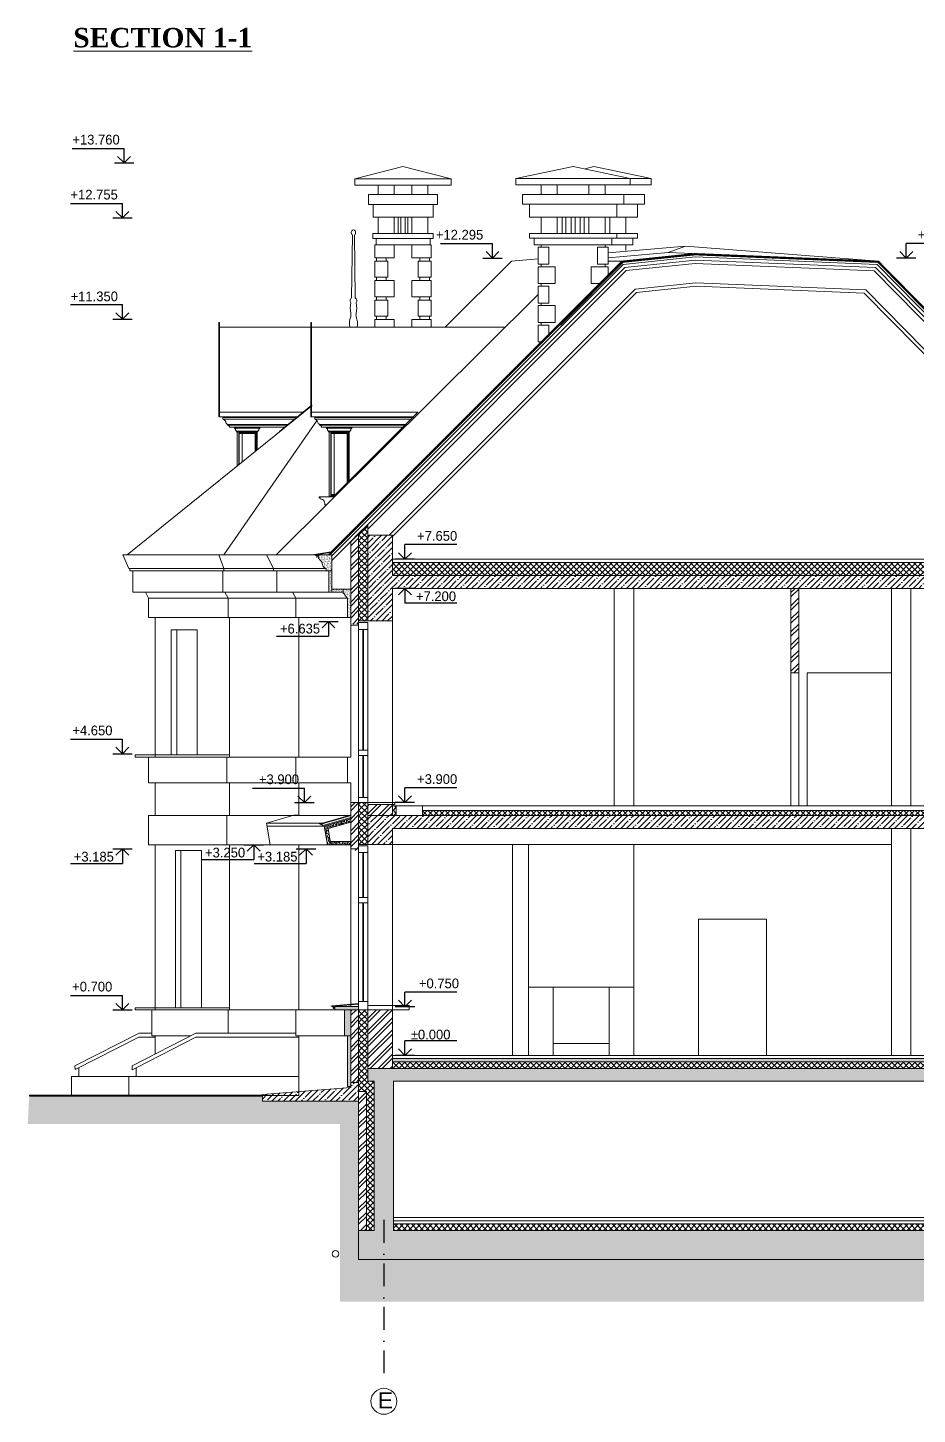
# Model space of a CAD drawing. Header units: millimetres. Extents: x 1177761 to 1329492, y 746793 to 827002.
# Drawn here: x 1275896 to 1289613, y 782333 to 803713 of the extents above; entities that cross this region are included whole.
import ezdxf

# ---------------------------------------------------------------- set-up
doc = ezdxf.new("R2010")
doc.units = ezdxf.units.MM
doc.linetypes.add('HIDDEN', pattern=[9.525, 6.35, -3.175])
doc.linetypes.add('Tengelyvonal', pattern=[670.278, 352.778, -176.389, 0, -141.111])
for name, color, linetype in [('axis', 40, 'Continuous'), ('mark', 4, 'Continuous'), ('text', 7, 'Continuous')]:
    doc.layers.add(name, color=color, linetype=linetype)
doc.layers.add('wall', color=5, linetype='Continuous', lineweight=30)
doc.styles.add('GENERATED_STYLE_13', font='')
doc.styles.add('GENERATED_STYLE_37', font='')
doc.styles.add('PStudio', font='pstudio.shx')
doc.styles.get('GENERATED_STYLE_13').set_extended_font_data('Arial Кириллический', bold=True)
doc.styles.get('GENERATED_STYLE_37').set_extended_font_data('Arial Кириллический')
pattern_1 = [(45, (-448979.826, 1408023.32), (-44.1941738, 44.1941738), []), (135, (-448979.826, 1408023.32), (-44.1941738, -44.1941738), [])]
pattern_2 = [(172.5, (-448979.826, 1408023.32), (-19.76890684, -21.10519776), [0, -22.8, 0, -25.5, 0, -24.375]), (142.5, (-448979.826, 1408023.32), (-48.70469595, -11.1620627), [0, -12.3, 0, -20.55, 0, -7.875]), (102.5, (-448966.78, 1408010.275), (-33.09048575, 32.9704391), [0, -7.5, 0, -27, 0, -35.25]), (92.5, (-448966.78, 1408010.275), (-41.1939428, 22.57563245), [0, -3.75, 0, -17.7, 0, -20.25])]
pattern_3 = [(45, (-448979.83, 1408023.32), (-88.388348, 88.388348), []), (45, (-448891.44, 1408023.32), (-88.388348, 88.388348), [156.25, -31.25, 0, -31.25])]
pattern_4 = [(45, (-448979.83, 1408023.32), (-92.807765, 92.807765), []), (45, (-448917.95, 1408023.32), (-92.807765, 92.807765), [])]

# ---------------------------------------------------------------- blocks, each defined once
blk = doc.blocks.new('H LEVEL4')
at = {"color": 0, "linetype": 'ByBlock'}
for p, q in [((16, 4.5), (0, 4.5)), ((0, 0), (0, 4.5)), ((3, 0), (-3, 0)), ((-2, 2), (0, 0)), ((0, 0), (2, 2))]:
    blk.add_line(p, q, dxfattribs=at)
at = {"color": 0, "linetype": 'ByBlock', "style": 'PStudio'}
blk.add_attdef('OTM', (3.4, 5.7), '', height=2, dxfattribs=at)
blk = doc.blocks.new('H LEVEL2')
at = {"color": 0, "linetype": 'ByBlock'}
for p, q in [((3, 0), (-3, 0)), ((-2, -2), (0, 0)), ((0, 0), (2, -2)), ((0, 0), (0, -4.5)), ((16, -4.5), (0, -4.5))]:
    blk.add_line(p, q, dxfattribs=at)
at = {"color": 0, "linetype": 'ByBlock', "style": 'PStudio'}
blk.add_attdef('OTM', (3.4, -3.7), '', height=2, dxfattribs=at)
blk = doc.blocks.new('H LEVEL3')
at = {"color": 0, "linetype": 'ByBlock'}
for p, q in [((-16, 4.5), (0, 4.5)), ((0, 0), (0, 4.5)), ((-3, 0), (3, 0)), ((0, 0), (-2, 2)), ((2, 2), (0, 0))]:
    blk.add_line(p, q, dxfattribs=at)
at = {"color": 0, "linetype": 'ByBlock', "style": 'PStudio'}
blk.add_attdef('OTM', (-12.9, 5.7), '', height=2, dxfattribs=at)

msp = doc.modelspace()

# ---------------------------------------------------------------- hatches: boundary and pattern name
at = {"layer": 'wall', "lineweight": 20, "ltscale": 100}
h = msp.add_hatch(dxfattribs=at)
h.set_pattern_fill('ANSI37', color=250, scale=500, style=0)
h.set_pattern_definition(pattern_1)
h.paths.add_polyline_path([(1292588, 797495), (1292588, 797545), (1291473, 797545), (1291090, 797545), (1290890, 797545), (1290890, 796845), (1291070, 796845), (1291070, 795467), (1281519, 795467), (1281519, 795267), (1291070, 795267), (1291270, 795267), (1291270, 797045), (1291090, 797045), (1291090, 797345), (1292588, 797345), (1292588, 797395)])
h = msp.add_hatch(dxfattribs=at)
h.set_pattern_fill('ANSI32', color=250, scale=15, style=0)
h.set_pattern_definition([(45, (-119669.72, 1408023.32), (-101.027881, 101.027881), []), (45, (-119602.36, 1408023.32), (-101.027881, 101.027881), [])])
h.paths.add_polyline_path([(1291270, 795267), (1291390, 795267), (1291390, 797045), (1291270, 797045)])
h.paths.add_polyline_path([(1291390, 791567), (1291270, 791567), (1291270, 795067), (1291390, 795067)])
h.paths.add_polyline_path([(1287785, 793767), (1287665, 793767), (1287665, 795067), (1287785, 795067)])
h = msp.add_hatch(dxfattribs=at)
h.set_pattern_fill('ANSI37', color=250, scale=500, style=0)
h.set_pattern_definition(pattern_1)
h.paths.add_polyline_path([(1280999, 794562), (1281139, 794562), (1281139, 796052), (1280999, 795912)])
h = msp.add_hatch(dxfattribs=at)
h.set_pattern_fill('ANSI32', color=250, scale=350, style=0)
h.set_pattern_definition(pattern_4)
h.paths.add_polyline_path([(1280999, 795912), (1280879, 795792), (1280879, 794517), (1280999, 794517)])
at = {"layer": 'wall', "lineweight": 20, "ltscale": 50}
h = msp.add_hatch(dxfattribs=at)
h.set_pattern_fill('ANSI35', color=250, scale=500, style=0)
h.set_pattern_definition(pattern_3)
h.paths.add_polyline_path([(1281519, 795267), (1291390, 795267), (1291390, 795067), (1281519, 795067), (1281519, 794562), (1281139, 794562), (1281139, 795886), (1281519, 795886)])
h = msp.add_hatch(dxfattribs=at)
h.set_pattern_fill('AR-SAND', color=250, scale=15, angle=135, style=0)
h.set_pattern_definition(pattern_2)
h.paths.add_polyline_path([(1280587, 795587), (1280379, 795587), (1280379, 795529, -0.106304), (1280431, 795474, -0.035959), (1280445, 795423, 0.182448), (1280499, 795367), (1280499, 795337), (1280537, 795337), (1280587, 795337)])
h.paths.add_polyline_path([(1280587, 795337), (1280537, 795337), (1280537, 795007), (1280587, 795007), (1280587, 795057)])
h.paths.add_polyline_path([(1280760, 795057), (1280587, 795057), (1280587, 795007), (1280760, 795007)])
h.paths.add_polyline_path([(1280879, 795057), (1280760, 795057), (1280760, 795007), (1280760, 794989, -0.254337), (1280787, 794967, -0.000014), (1280791, 794954, 0.235272), (1280805, 794943), (1280805, 794934, -0.412884), (1280822, 794917), (1280829, 794917), (1280829, 794617), (1280879, 794617)])
at = {"layer": 'wall', "lineweight": 20, "ltscale": 100}
h = msp.add_hatch(dxfattribs=at)
h.set_pattern_fill('ANSI32', color=250, scale=350, style=0)
h.set_pattern_definition(pattern_4)
h.paths.add_polyline_path([(1280999, 791767), (1280879, 791767), (1280879, 791465), (1280879, 791027), (1280999, 791027), (1280999, 791094)])
h = msp.add_hatch(dxfattribs=at)
h.set_pattern_fill('ANSI37', color=250, scale=500, style=0)
h.set_pattern_definition(pattern_1)
h.paths.add_polyline_path([(1280999, 791767), (1281139, 791767), (1281139, 791117), (1280999, 791117)])
h = msp.add_hatch(dxfattribs=at)
h.set_pattern_fill('ANSI32', color=250, scale=350, style=0)
h.set_pattern_definition(pattern_4)
h.paths.add_polyline_path([(1281519, 791567), (1281519, 791736), (1281139, 791736), (1281139, 791567)])
h = msp.add_hatch(dxfattribs=at)
h.set_pattern_fill('ANSI37', color=250, scale=500, style=0)
h.set_pattern_definition(pattern_1)
h.paths.add_polyline_path([(1281580, 791567), (1281580, 791717), (1281519, 791717), (1281519, 791567)])
h.paths.add_polyline_path([(1281982, 791642), (1281982, 791567), (1291270, 791567), (1291270, 791642)])
at = {"layer": 'wall', "lineweight": 20, "ltscale": 50}
h = msp.add_hatch(dxfattribs=at)
h.set_pattern_fill('AR-SAND', color=250, scale=15, angle=135, style=0)
h.set_pattern_definition(pattern_2)
h.paths.add_polyline_path([(1280879, 791164), (1280560, 791164), (1280568, 791114), (1280879, 791114)], flags=17)
h.paths.add_polyline_path([(1280879, 791465), (1280879, 791517), (1280468, 791399), (1280517, 791114), (1280568, 791114), (1280560, 791164), (1280558, 791164), (1280527, 791363)])
h = msp.add_hatch(dxfattribs=at)
h.set_pattern_fill('ANSI35', color=250, scale=20, style=0)
h.set_pattern_definition([(45, (-119669.72, 1408023.32), (-89.802561, 89.802561), []), (45, (-119579.91, 1408023.32), (-89.802561, 89.802561), [158.75, -31.75, 0, -31.75])])
h.paths.add_polyline_path([(1291340, 791567), (1281139, 791567), (1281139, 791117), (1281519, 791117), (1281519, 791367), (1291340, 791367)])
h = msp.add_hatch(dxfattribs=at)
h.set_pattern_fill('AR-SAND', color=250, scale=15, angle=135, style=0)
h.set_pattern_definition(pattern_2)
h.paths.add_polyline_path([(1280779, 788567), (1280879, 788567), (1280879, 788167), (1280779, 788167)])
h.paths.add_polyline_path([(1280829, 788167), (1280879, 788167), (1280879, 787389), (1280829, 787389)])
h.paths.add_polyline_path([(1280632, 788619), (1280999, 788619), (1280999, 788569), (1280632, 788569)])
at = {"layer": 'wall', "lineweight": 20, "ltscale": 100}
h = msp.add_hatch(dxfattribs=at)
h.set_pattern_fill('ANSI32', color=250, scale=350, style=0)
h.set_pattern_definition(pattern_4)
h.paths.add_polyline_path([(1280999, 788569), (1280879, 788569), (1280879, 788167), (1280879, 787867), (1280999, 787867)])
h.paths.add_polyline_path([(1280999, 787867), (1280879, 787867), (1280879, 787451), (1280999, 787451)])
h = msp.add_hatch(dxfattribs=at)
h.set_pattern_fill('ANSI37', color=250, scale=500, style=0)
h.set_pattern_definition(pattern_1)
h.paths.add_polyline_path([(1281139, 788569), (1280999, 788569), (1280999, 787867), (1281139, 787867)])
h = msp.add_hatch(dxfattribs=at)
h.set_pattern_fill('ANSI32', color=250, scale=350, style=0)
h.set_pattern_definition(pattern_4)
h.paths.add_polyline_path([(1281139, 788569), (1281519, 788569), (1281519, 787667), (1281139, 787667)])
h = msp.add_hatch(dxfattribs=at)
h.set_pattern_fill('ANSI37', color=250, scale=500, style=0)
h.set_pattern_definition(pattern_1)
h.paths.add_polyline_path([(1281120, 787311), (1281119, 785167), (1281239, 785167), (1281239, 787467), (1281139, 787467), (1281139, 787667), (1281139, 787867), (1280999, 787867), (1280999, 787451), (1280999, 787311)])
at = {"layer": 'wall', "lineweight": 20, "ltscale": 50}
h = msp.add_hatch(dxfattribs=at)
h.set_pattern_fill('ANSI35', color=250, scale=500, style=0)
h.set_pattern_definition(pattern_3)
h.paths.add_polyline_path([(1281239, 785167), (1280999, 785167), (1280999, 784717), (1297120, 784717), (1297120, 785167), (1296860, 785167), (1296860, 787467), (1296920, 787467), (1296920, 787667), (1281139, 787667), (1281139, 787467), (1281239, 787467)])
h.paths.add_polyline_path([(1281539, 787467), (1296560, 787467), (1296560, 785167), (1281539, 785167)], flags=17)
at = {"layer": 'wall', "lineweight": 20}
h = msp.add_hatch(dxfattribs=at)
h.set_pattern_fill('AR-CONC', color=250, scale=20, style=0)
h.set_pattern_definition([(50, (-448979.83, 1408023.32), (143.4520365, -12.550427), [15, -165]), (355, (-448979.83, 1408023.32), (-27.750267, 150.438427), [12, -132]), (100.4514, (-448967.87, 1408022.28), (115.701876, 137.887908), [12.748038, -140.228422]), (46.1842, (-448979.83, 1408063.32), (213.44821, -33.103803), [22.5, -247.5]), (96.6356, (-448962.04, 1408060.56), (186.93254, 194.823574), [19.122058, -210.3426]), (351.1842, (-448979.83, 1408063.32), (186.93239, 194.82372), [18, -198]), (21, (-448959.83, 1408053.32), (119.3814104, -80.523778), [15, -165]), (326, (-448959.83, 1408053.32), (48.663066, 145.030009), [12, -132]), (71.4514, (-448949.88, 1408046.61), (168.044526, 64.506099), [12.748038, -140.228422]), (37.5, (-448979.826, 1408023.32), (2.431971, 66.5787708), [0, -130.4, 0, -134, 0, -132.5]), (7.5, (-448979.826, 1408023.32), (52.6139075, 78.8823424), [0, -76.4, 0, -127.4, 0, -50.5]), (327.5, (-449024.426, 1408023.32), (106.7644872, -4.5109743), [0, -50, 0, -156, 0, -207]), (317.5, (-449044.43, 1408023.32), (116.637234, 20.0209965), [0, -65, 0, -103.6, 0, -147])])
h.paths.add_polyline_path([(1290840, 787817), (1281519, 787817), (1281519, 787767), (1290840, 787767)])
at = {"layer": 'wall', "lineweight": 20, "ltscale": 100}
h = msp.add_hatch(dxfattribs=at)
h.set_pattern_fill('ANSI37', color=250, scale=500, style=0)
h.set_pattern_definition(pattern_1)
h.paths.add_polyline_path([(1295406, 787767), (1291104, 787767), (1291104, 787667), (1295406, 787667)])
h.paths.add_polyline_path([(1290840, 787767), (1281519, 787767), (1281519, 787667), (1290840, 787667)])
at = {"layer": 'wall', "lineweight": 20, "ltscale": 50}
h = msp.add_hatch(dxfattribs=at)
h.set_pattern_fill('ANSI35', color=250, scale=20, style=0)
h.set_pattern_definition([(45, (66202.37, 1408007.36), (-89.802561, 89.802561), []), (45, (66292.17, 1408007.36), (-89.802561, 89.802561), [158.75, -31.75, 0, -31.75])])
h.paths.add_polyline_path([(1280999, 787451), (1280879, 787451), (1280879, 787373), (1279515, 787266), (1279515, 787159), (1280999, 787159), (1280999, 787311)])
at = {"layer": 'wall', "lineweight": 20}
h = msp.add_hatch(dxfattribs=at)
h.set_pattern_fill('ANSI38', color=250, scale=500, style=0)
h.set_pattern_definition([(45, (-448979.826, 1358565.767), (-44.1941738, 44.1941738), []), (135, (-448979.826, 1358565.767), (-132.5825215, 44.1941738), [156.25, -93.75])])
h.paths.add_polyline_path([(1297391, 786226), (1298999, 786226), (1298999, 786796), (1298484, 786796), (1298483, 786676), (1297120, 786676), (1297120, 785167), (1297120, 784717), (1280999, 784717), (1280999, 785167), (1280999, 787159), (1279515, 787159), (1279515, 787246), (1275920, 787247), (1275896, 786808), (1280713, 786808), (1280713, 784071), (1297391, 784071)])
at = {"layer": 'wall', "lineweight": 20, "ltscale": 100}
h = msp.add_hatch(dxfattribs=at)
h.set_pattern_fill('ANSI32', color=250, scale=350, style=0)
h.set_pattern_definition(pattern_4)
h.paths.add_polyline_path([(1281120, 787311), (1280999, 787311), (1280999, 787311), (1280999, 787311), (1280999, 785167), (1281094, 785167), (1281119, 785167)])
h = msp.add_hatch(dxfattribs=at)
h.set_pattern_fill('ANSI37', color=250, scale=500, style=0)
h.set_pattern_definition(pattern_1)
h.paths.add_polyline_path([(1281539, 785267), (1296560, 785267), (1296560, 785167), (1281539, 785167)])

# ---------------------------------------------------------------- linework, layer by layer
at = {"layer": 'axis', "linetype": 'Tengelyvonal'}
msp.add_line((1281389, 785329), (1281389, 782733), dxfattribs=at)
at = {"layer": 'axis', "color": 3, "linetype": 'Continuous', "lineweight": 15}
msp.add_circle((1281389, 782533), 200, dxfattribs=at)
at = {"layer": 'wall', "color": 250, "lineweight": 20, "ltscale": 50}
for p, q in [((1280938, 801383), (1281682, 801571)), ((1281682, 801571), (1280939, 801383)), ((1282427, 801383), (1281682, 801571)), ((1284306, 801574), (1283424, 801386)), ((1285188, 801386), (1284306, 801574)), ((1280939, 801286), (1280939, 801383)), ((1280939, 801383), (1282427, 801383)), ((1282427, 801286), (1282427, 801383)), ((1283424, 801386), (1285188, 801386)), ((1283424, 801289), (1283424, 801386)), ((1285188, 801289), (1285188, 801386)), ((1280939, 801286), (1282427, 801286)), ((1281152, 801139), (1282215, 801139)), ((1281152, 800989), (1281152, 801139)), ((1281298, 801139), (1281298, 801286)), ((1281548, 801139), (1281548, 801286)), ((1281818, 801139), (1281818, 801286)), ((1282068, 801139), (1282068, 801286)), ((1282215, 800989), (1282215, 801139)), ((1283424, 801289), (1285188, 801289)), ((1283525, 801142), (1285088, 801142)), ((1283525, 800992), (1283525, 801142)), ((1283811, 801142), (1283811, 801289)), ((1284061, 801142), (1284061, 801289)), ((1284551, 801142), (1284551, 801289)), ((1284801, 801142), (1284801, 801289)), ((1285088, 800992), (1285088, 801142)), ((1281152, 800989), (1282215, 800989)), ((1281221, 800789), (1281221, 800989)), ((1282147, 800789), (1282147, 800989)), ((1283525, 800992), (1285088, 800992)), ((1283634, 800792), (1283634, 800992)), ((1284978, 800792), (1284978, 800992)), ((1281221, 800789), (1282147, 800789)), ((1281298, 800539), (1281298, 800789)), ((1281548, 800539), (1281548, 800789)), ((1281610, 800539), (1281610, 800789)), ((1281756, 800539), (1281756, 800789)), ((1281756, 800539), (1281756, 800789)), ((1281818, 800539), (1281818, 800789)), ((1282068, 800539), (1282068, 800789)), ((1283634, 800792), (1284978, 800792)), ((1283811, 800542), (1283811, 800792)), ((1284061, 800542), (1284061, 800792)), ((1284136, 800542), (1284136, 800792)), ((1284196, 800542), (1284196, 800792)), ((1284276, 800542), (1284276, 800792)), ((1284336, 800542), (1284336, 800792)), ((1284417, 800542), (1284417, 800792)), ((1284477, 800542), (1284477, 800792)), ((1284551, 800542), (1284551, 800792)), ((1284801, 800542), (1284801, 800792)), ((1281220, 800539), (1282146, 800539)), ((1281220, 800464), (1281220, 800539)), ((1281220, 800464), (1282146, 800464)), ((1281270, 800364), (1281270, 800464)), ((1282104, 800364), (1282104, 800464)), ((1282146, 800464), (1282146, 800539)), ((1283634, 800542), (1284978, 800542)), ((1283634, 800467), (1283634, 800542)), ((1283634, 800467), (1284978, 800467)), ((1283708, 800367), (1283708, 800467)), ((1284905, 800367), (1284905, 800467)), ((1284978, 800467), (1284978, 800542)), ((1281248, 800164), (1281248, 800364)), ((1281270, 800364), (1281248, 800364)), ((1281270, 800364), (1282104, 800364)), ((1281548, 800164), (1281548, 800364)), ((1281818, 800164), (1281818, 800364)), ((1282104, 800364), (1282118, 800364)), ((1282118, 800164), (1282118, 800364)), ((1283708, 800367), (1284905, 800367)), ((1283811, 800367), (1283811, 800328)), ((1284801, 800328), (1284801, 800367)), ((1281248, 800164), (1281548, 800164)), ((1281248, 800114), (1281448, 800114)), ((1281248, 799864), (1281248, 800114)), ((1281273, 800114), (1281273, 800164)), ((1281423, 800114), (1281423, 800164)), ((1281448, 799864), (1281448, 800114)), ((1282118, 800164), (1281818, 800164)), ((1282118, 800114), (1281918, 800114)), ((1281918, 799864), (1281918, 800114)), ((1281943, 800114), (1281943, 800164)), ((1282093, 800114), (1282093, 800164)), ((1282118, 799864), (1282118, 800114)), ((1283811, 800067), (1283811, 800028)), ((1283811, 800067), (1283811, 800028)), ((1285094, 800111), (1284111, 799128)), ((1284801, 800028), (1284801, 800067)), ((1284801, 800028), (1284801, 800067)), ((1285094, 800111), (1284847, 800111)), ((1284986, 800111), (1284847, 800111)), ((1281248, 799864), (1281448, 799864)), ((1281248, 799814), (1281548, 799814)), ((1281248, 799564), (1281248, 799814)), ((1281273, 799814), (1281273, 799864)), ((1281423, 799814), (1281423, 799864)), ((1281548, 799564), (1281548, 799814)), ((1282118, 799814), (1281818, 799814)), ((1281818, 799564), (1281818, 799814)), ((1282118, 799864), (1281918, 799864)), ((1281943, 799814), (1281943, 799864)), ((1282093, 799814), (1282093, 799864)), ((1282118, 799564), (1282118, 799814)), ((1283811, 799767), (1283811, 799728)), ((1283811, 799767), (1283811, 799728)), ((1281248, 799564), (1281548, 799564)), ((1281248, 799514), (1281448, 799514)), ((1281248, 799264), (1281248, 799514)), ((1281273, 799514), (1281273, 799564)), ((1281423, 799514), (1281423, 799564)), ((1281448, 799264), (1281448, 799514)), ((1282118, 799564), (1281818, 799564)), ((1282118, 799514), (1281918, 799514)), ((1281918, 799264), (1281918, 799514)), ((1281943, 799514), (1281943, 799564)), ((1282093, 799514), (1282093, 799564)), ((1282118, 799264), (1282118, 799514)), ((1283811, 799467), (1283811, 799428)), ((1283811, 799467), (1283811, 799428)), ((1281248, 799264), (1281448, 799264)), ((1281248, 799214), (1281548, 799214)), ((1281248, 799097), (1281248, 799214)), ((1281273, 799214), (1281273, 799264)), ((1281423, 799214), (1281423, 799264)), ((1281548, 799097), (1281548, 799214)), ((1282118, 799214), (1281818, 799214)), ((1281818, 799097), (1281818, 799214)), ((1282118, 799264), (1281918, 799264)), ((1281943, 799214), (1281943, 799264)), ((1282093, 799214), (1282093, 799264)), ((1282118, 799097), (1282118, 799214)), ((1283811, 799167), (1283811, 799128)), ((1283811, 799167), (1283811, 799128)), ((1278843, 797815), (1278843, 799165)), ((1278853, 799165), (1278843, 799165)), ((1278853, 797815), (1278853, 799165)), ((1278853, 799097), (1281807, 799097)), ((1280262, 797815), (1280262, 799165)), ((1280272, 799165), (1280262, 799165)), ((1280272, 797815), (1280272, 799165)), ((1280272, 799097), (1283243, 799097)), ((1278843, 797715), (1278843, 797815)), ((1278853, 797815), (1278843, 797815)), ((1278853, 797715), (1278843, 797715)), ((1278853, 797785), (1278853, 797815)), ((1278853, 797785), (1280145, 797785)), ((1278853, 797785), (1278853, 797715)), ((1278853, 797715), (1280059, 797715)), ((1278903, 797675), (1278903, 797704)), ((1278903, 797704), (1280045, 797704)), ((1278918, 797670), (1278903, 797675)), ((1278903, 797675), (1280010, 797675)), ((1278931, 797662), (1278918, 797670)), ((1279004, 797715), (1279004, 797704)), ((1280262, 797880), (1279779, 797487)), ((1280262, 797715), (1280262, 797815)), ((1280272, 797815), (1280262, 797815)), ((1280272, 797715), (1280262, 797715)), ((1280272, 797785), (1280272, 797815)), ((1280272, 797785), (1281914, 797785)), ((1280272, 797785), (1280272, 797715)), ((1280272, 797715), (1281843, 797715)), ((1280322, 797675), (1280322, 797704)), ((1280322, 797704), (1281850, 797704)), ((1280336, 797670), (1280322, 797675)), ((1280322, 797675), (1281821, 797675)), ((1280349, 797662), (1280336, 797670)), ((1280422, 797715), (1280422, 797704)), ((1281914, 797785), (1280852, 796724)), ((1278941, 797651), (1278931, 797662)), ((1278949, 797638), (1278941, 797651)), ((1278953, 797623), (1278949, 797638)), ((1278955, 797616), (1278953, 797623)), ((1278959, 797609), (1278955, 797616)), ((1278964, 797604), (1278959, 797609)), ((1278971, 797600), (1278964, 797604)), ((1278978, 797597), (1278971, 797600)), ((1278978, 797583), (1278978, 797597)), ((1278978, 797597), (1279914, 797597)), ((1278985, 797582), (1278978, 797583)), ((1278978, 797583), (1279896, 797583)), ((1278992, 797579), (1278985, 797582)), ((1278998, 797575), (1278992, 797579)), ((1279003, 797569), (1278998, 797575)), ((1279006, 797562), (1279003, 797569)), ((1279007, 797554), (1279006, 797562)), ((1279007, 797554), (1279007, 797554)), ((1279007, 797554), (1279861, 797554)), ((1279084, 797537), (1279084, 797554)), ((1279091, 797533), (1279084, 797537)), ((1279084, 797537), (1279084, 797537)), ((1279091, 797533), (1279084, 797537)), ((1279084, 797537), (1279477, 797537)), ((1279096, 797528), (1279091, 797533)), ((1279096, 797528), (1279091, 797533)), ((1279099, 797521), (1279096, 797528)), ((1279099, 797522), (1279096, 797528)), ((1279101, 797514), (1279099, 797522)), ((1279101, 797514), (1279099, 797521)), ((1279103, 797507), (1279101, 797514)), ((1279103, 797507), (1279101, 797514)), ((1279106, 797500), (1279103, 797507)), ((1279106, 797501), (1279103, 797507)), ((1279111, 797495), (1279106, 797501)), ((1279111, 797495), (1279106, 797500)), ((1279118, 797491), (1279111, 797495)), ((1279118, 797492), (1279111, 797495)), ((1279118, 797484), (1279118, 797491)), ((1279118, 797491), (1279444, 797491)), ((1279128, 797484), (1279118, 797484)), ((1279118, 797484), (1279118, 797484)), ((1279118, 797484), (1279444, 797484)), ((1279128, 797484), (1279128, 797484)), ((1279128, 797477), (1279128, 797484)), ((1279128, 796958), (1279128, 797477)), ((1279136, 797477), (1279128, 797477)), ((1279136, 797477), (1279426, 797477)), ((1279151, 797462), (1279151, 796976)), ((1279411, 797462), (1279151, 797462)), ((1279158, 797462), (1279158, 797484)), ((1279411, 797187), (1279411, 797462)), ((1279426, 797477), (1279426, 797200)), ((1279433, 797484), (1279433, 797206)), ((1279444, 797492), (1279450, 797495)), ((1279444, 797484), (1279444, 797491)), ((1279450, 797495), (1279456, 797501)), ((1279456, 797501), (1279459, 797507)), ((1279459, 797507), (1279461, 797514)), ((1279461, 797514), (1279462, 797522)), ((1279462, 797522), (1279466, 797528)), ((1279466, 797528), (1279471, 797533)), ((1279471, 797533), (1279477, 797537)), ((1279477, 797537), (1279477, 797554)), ((1280360, 797651), (1280349, 797662)), ((1280367, 797638), (1280360, 797651)), ((1280372, 797623), (1280367, 797638)), ((1280374, 797616), (1280372, 797623)), ((1280377, 797609), (1280374, 797616)), ((1280383, 797604), (1280377, 797609)), ((1280389, 797600), (1280383, 797604)), ((1280397, 797597), (1280389, 797600)), ((1280397, 797583), (1280397, 797597)), ((1280397, 797597), (1281743, 797597)), ((1280404, 797582), (1280397, 797583)), ((1280397, 797583), (1281729, 797583)), ((1280411, 797579), (1280404, 797582)), ((1280417, 797575), (1280411, 797579)), ((1280422, 797569), (1280417, 797575)), ((1280424, 797562), (1280422, 797569)), ((1280425, 797554), (1280424, 797562)), ((1280425, 797554), (1280425, 797554)), ((1280425, 797554), (1281700, 797554)), ((1280503, 797537), (1280503, 797554)), ((1280509, 797533), (1280503, 797537)), ((1280503, 797537), (1280503, 797537)), ((1280509, 797533), (1280503, 797537)), ((1280503, 797537), (1280896, 797537)), ((1280514, 797528), (1280509, 797533)), ((1280514, 797528), (1280509, 797533)), ((1280518, 797521), (1280514, 797528)), ((1280518, 797522), (1280514, 797528)), ((1280520, 797514), (1280518, 797522)), ((1280520, 797514), (1280518, 797521)), ((1280521, 797507), (1280520, 797514)), ((1280521, 797507), (1280520, 797514)), ((1280525, 797500), (1280521, 797507)), ((1280525, 797501), (1280521, 797507)), ((1280530, 797495), (1280525, 797501)), ((1280530, 797495), (1280525, 797500)), ((1280536, 797491), (1280530, 797495)), ((1280536, 797492), (1280530, 797495)), ((1280536, 797484), (1280536, 797491)), ((1280536, 797491), (1280863, 797491)), ((1280547, 797484), (1280536, 797484)), ((1280536, 797484), (1280536, 797484)), ((1280536, 797484), (1280863, 797484)), ((1280547, 797484), (1280547, 797484)), ((1280547, 797477), (1280547, 797484)), ((1280547, 796492), (1280547, 797477)), ((1280555, 797477), (1280547, 797477)), ((1280555, 797477), (1280844, 797477)), ((1280570, 797462), (1280570, 796507)), ((1280829, 797462), (1280570, 797462)), ((1280577, 797462), (1280577, 797484)), ((1280829, 796683), (1280829, 797462)), ((1280844, 797477), (1280844, 796698)), ((1280852, 797484), (1280852, 796706)), ((1280863, 797492), (1280869, 797495)), ((1280863, 797484), (1280863, 797491)), ((1280869, 797495), (1280874, 797501)), ((1280874, 797501), (1280878, 797507)), ((1280878, 797507), (1280879, 797514)), ((1280879, 797514), (1280881, 797522)), ((1280881, 797522), (1280885, 797528)), ((1280885, 797528), (1280890, 797533)), ((1280890, 797533), (1280896, 797537)), ((1280896, 797537), (1280896, 797554)), ((1279403, 797454), (1279158, 797454)), ((1279158, 796982), (1279158, 797454)), ((1279203, 797454), (1279203, 797018)), ((1279403, 797181), (1279403, 797454)), ((1280822, 797454), (1280577, 797454)), ((1280577, 796514), (1280577, 797454)), ((1280622, 797454), (1280622, 796514)), ((1280822, 796676), (1280822, 797454)), ((1280822, 796694), (1280642, 796514)), ((1280388, 796462), (1280388, 796479)), ((1280388, 796479), (1280440, 796479)), ((1280407, 796462), (1280388, 796462)), ((1280407, 796446), (1280407, 796462)), ((1280425, 796444), (1280407, 796446)), ((1280442, 796437), (1280425, 796444)), ((1280440, 796479), (1280622, 796479)), ((1280456, 796426), (1280442, 796437)), ((1280467, 796411), (1280456, 796426)), ((1280474, 796395), (1280467, 796411)), ((1280477, 796377), (1280474, 796395)), ((1280555, 796492), (1280547, 796492)), ((1280547, 796484), (1280547, 796492)), ((1280562, 796484), (1280547, 796484)), ((1280562, 796484), (1280547, 796484)), ((1280547, 796484), (1280547, 796484)), ((1280638, 796492), (1280555, 796492)), ((1280577, 796484), (1280562, 796484)), ((1280577, 796484), (1280562, 796484)), ((1280562, 796484), (1280562, 796484)), ((1280570, 796507), (1280653, 796507)), ((1280577, 796514), (1280660, 796514)), ((1280577, 796484), (1280577, 796507)), ((1280630, 796484), (1280577, 796484)), ((1280607, 796484), (1280577, 796484)), ((1280577, 796484), (1280577, 796484)), ((1280607, 796484), (1280607, 796484)), ((1280622, 796484), (1280607, 796484)), ((1280622, 796484), (1280622, 796484)), ((1280630, 796484), (1280622, 796484)), ((1280477, 796354), (1280477, 796377)), ((1280500, 796354), (1280477, 796354)), ((1280379, 795587), (1277361, 795587)), ((1280998, 794567), (1280998, 794502)), ((1280879, 791537), (1280466, 791419)), ((1280879, 791517), (1280468, 791399)), ((1279579, 791448), (1280458, 791448)), ((1280468, 791399), (1280517, 791114)), ((1280879, 791465), (1280478, 791350)), ((1280527, 791363), (1280568, 791114)), ((1280513, 791135), (1280517, 791114)), ((1280517, 791114), (1280879, 791114)), ((1280558, 791164), (1280879, 791164)), ((1280999, 791094), (1280999, 791054)), ((1281519, 791117), (1289215, 791117)), ((1283372, 791117), (1283372, 787867)), ((1277455, 787539), (1277455, 787247)), ((1296560, 785367), (1281539, 785367)), ((1296560, 785317), (1281539, 785317))]:
    msp.add_line(p, q, dxfattribs=at)
for points in [[(1284490, 801535), (1284626, 801571), (1284626, 801571), (1285510, 801386), (1283743, 801386), (1283743, 801386)], [(1284626, 801571), (1285510, 801386), (1285190, 801386)], [(1285190, 801289), (1285510, 801289), (1285510, 801386), (1285190, 801386)], [(1285087, 801142), (1285407, 801142), (1285407, 800992), (1285190, 800992)], [(1285087, 800992), (1285297, 800992), (1285297, 800792), (1284977, 800792)], [(1284979, 800467), (1285226, 800467), (1285226, 800367), (1284906, 800367)], [(1285190, 800467), (1285299, 800467), (1285299, 800542), (1284979, 800542)], [(1284130, 800367), (1285120, 800367), (1285120, 800276)], [(1289014, 800111), (1286039, 800346), (1284847, 800242)], [(1284847, 800164), (1285774, 800245), (1289014, 800111), (1285774, 800245), (1286039, 800346)], [(1280587, 795570), (1285080, 800064), (1286187, 800178), (1288992, 800062), (1291473, 797545), (1292588, 797545)], [(1280587, 795500), (1285103, 800016), (1286189, 800128), (1288970, 800013), (1291403, 797545)], [(1291332, 797545), (1288948, 799964), (1286190, 800078), (1285126, 799968), (1281139, 795981)], [(1283765, 800147), (1283357, 800112), (1282335, 799097)], [(1283934, 800162), (1283930, 800162)], [(1284749, 799767), (1284582, 799767), (1284582, 800028), (1284847, 800028), (1284847, 799865)], [(1279725, 795587), (1283765, 799599)], [(1281469, 795886), (1285263, 799680), (1286199, 799777), (1288818, 799669), (1290911, 797545)], [(1290840, 797546), (1288796, 799620), (1286201, 799727), (1285286, 799632), (1281519, 795866)], [(1283930, 798947), (1283930, 799128), (1283765, 799128), (1283765, 798867), (1283849, 798867)], [(1280282, 797888), (1277429, 795587)], [(1280348, 797648), (1278918, 795587)], [(1277399, 795587), (1277361, 795587), (1277453, 795373), (1277471, 795373), (1277471, 795337), (1277515, 795337), (1277515, 795007), (1277710, 795007), (1277760, 794917), (1277760, 794917), (1277760, 794617), (1277860, 794617), (1277860, 792467), (1277760, 792467), (1277760, 792067), (1277860, 792067), (1277860, 791567), (1277760, 791567), (1277760, 791114), (1277860, 791114), (1277860, 788567), (1277811, 788567), (1277811, 788167), (1277860, 788167), (1277860, 787886)], [(1278918, 795587), (1278843, 795587), (1278918, 795373), (1278918, 795373), (1278918, 795337), (1278907, 795337), (1278907, 795007), (1278936, 795007), (1278986, 794917), (1278986, 794917), (1278986, 794617), (1279007, 794617), (1279007, 792467), (1278965, 792467), (1278965, 792067), (1279007, 792067), (1279007, 791567), (1278965, 791567), (1278965, 791114), (1279007, 791114), (1279007, 788567), (1278986, 788567), (1278986, 788207)], [(1280079, 787397), (1280079, 787867), (1280079, 787867), (1280079, 788167), (1280029, 788167), (1280029, 788567), (1280079, 788567), (1280079, 791114), (1279636, 791114), (1279579, 791448), (1280001, 791569), (1280079, 791569), (1280079, 792067), (1280029, 792067), (1280029, 792467), (1280079, 792467), (1280079, 794617), (1280029, 794617), (1280029, 794917), (1280029, 794917), (1279979, 795007), (1279738, 795007), (1279738, 795337), (1279685, 795337), (1279685, 795373), (1279685, 795373), (1279579, 795587), (1279688, 795587)], [(1280537, 795337), (1280587, 795337), (1280587, 795587)], [(1278918, 795373), (1280488, 795373)], [(1279685, 795337), (1280583, 795337)], [(1280829, 794917), (1280029, 794917), (1279979, 795007), (1280760, 795007)], [(1280587, 795057), (1280587, 795007)], [(1280587, 795057), (1280879, 795057)], [(1280829, 794917), (1280829, 794917), (1280829, 794617), (1280879, 794617), (1280879, 794917), (1280879, 794917)], [(1280879, 795007), (1280879, 795007), (1280879, 794917)], [(1281074, 792572), (1281074, 794432), (1281064, 794432), (1281064, 792572)], [(1281064, 792493), (1281064, 791847), (1281074, 791847), (1281074, 792493)], [(1280999, 791094), (1280999, 791052), (1280879, 791052), (1280879, 791114), (1280879, 791164), (1280558, 791164), (1280527, 791363), (1280879, 791465), (1280879, 791767), (1280999, 791767), (1280999, 791054)], [(1280879, 791114), (1277760, 791114), (1277760, 791567), (1280879, 791567)], [(1281519, 791117), (1281139, 791117), (1281139, 791567), (1291340, 791567), (1291340, 791367), (1281519, 791367), (1281519, 791117)], [(1280468, 791399), (1279589, 791399)], [(1283619, 791117), (1283619, 788919), (1285240, 788919), (1285240, 791117)], [(1281074, 790301), (1281074, 790997), (1281064, 790997), (1281064, 790301)], [(1281064, 790221), (1281064, 788699), (1281074, 788699), (1281074, 790221)], [(1278986, 788567), (1277860, 788567)], [(1280079, 788567), (1279007, 788567)], [(1280829, 788567), (1280079, 788567)], [(1277860, 788147), (1277607, 788147), (1276630, 787649), (1276624, 787706), (1277614, 788207), (1277810, 788207)], [(1277567, 787539), (1277567, 787677), (1277507, 787646), (1277507, 787706), (1278490, 788208), (1280029, 788208)], [(1280080, 788147), (1278490, 788147), (1277567, 787677)], [(1277860, 788167), (1278410, 788167)], [(1280829, 788167), (1280080, 788167)], [(1276684, 787674), (1276684, 787539), (1276573, 787539), (1276573, 787246), (1276573, 787246), (1275920, 787247)], [(1281239, 785167), (1280999, 785167), (1280999, 784717), (1297120, 784717), (1297120, 785167), (1296860, 785167), (1296860, 787467), (1296920, 787467), (1296920, 787667), (1281139, 787667), (1281139, 787467), (1281239, 787467), (1281239, 785167)]]:
    msp.add_lwpolyline(points, dxfattribs=at)
for points in [[(1281714, 800789), (1281652, 800789), (1281652, 800539), (1281714, 800539)], [(1284870, 800792), (1285121, 800792), (1285121, 800542), (1284870, 800542)], [(1283765, 800067), (1283930, 800067), (1283930, 800328), (1283765, 800328)], [(1284847, 800067), (1284682, 800067), (1284682, 800328), (1284847, 800328)], [(1283765, 799767), (1284030, 799767), (1284030, 800028), (1283765, 800028)], [(1283765, 799467), (1283930, 799467), (1283930, 799728), (1283765, 799728)], [(1283765, 799167), (1284030, 799167), (1284030, 799428), (1283765, 799428)], [(1292588, 797545), (1291473, 797545), (1291090, 797545), (1290890, 797545), (1290890, 796845), (1291070, 796845), (1291070, 795467), (1281519, 795467), (1281519, 795267), (1291070, 795267), (1291270, 795267), (1291270, 797045), (1291090, 797045), (1291090, 797345), (1292588, 797345)], [(1280999, 794567), (1281139, 794567), (1281139, 796052), (1280999, 795912)], [(1280999, 795912), (1280879, 795792), (1280879, 794502), (1280999, 794502)], [(1281519, 795267), (1291390, 795267), (1291390, 795067), (1281519, 795067), (1281519, 794567), (1281139, 794567), (1281139, 795886), (1281139, 795886), (1281519, 795886), (1281519, 795267)], [(1277471, 795337), (1278918, 795337), (1278918, 795373), (1277471, 795373)], [(1278907, 795007), (1277515, 795007), (1277515, 795337), (1278907, 795337)], [(1279738, 795337), (1278907, 795337), (1278907, 795007), (1279738, 795007)], [(1280587, 795337), (1280537, 795337), (1280537, 795007), (1280587, 795007)], [(1291070, 795517), (1281519, 795517), (1281519, 795467), (1291070, 795467)], [(1277760, 794917), (1278986, 794917), (1278986, 794617), (1277760, 794617)], [(1278986, 794917), (1280029, 794917), (1280029, 794617), (1278986, 794617)], [(1280029, 794917), (1280829, 794917), (1280829, 794617), (1280029, 794617)], [(1280760, 795007), (1280587, 795007), (1280587, 795057), (1280760, 795057)], [(1284940, 795067), (1285240, 795067), (1285240, 791717), (1284940, 791717)], [(1287785, 793767), (1287665, 793767), (1287665, 795067), (1287785, 795067)], [(1289215, 795067), (1289515, 795067), (1289515, 791717), (1289215, 791717)], [(1280999, 794502), (1280999, 794502), (1280879, 794502), (1280879, 792467), (1280829, 792467), (1280829, 792067), (1280879, 792067), (1280879, 791767), (1280999, 791767), (1280999, 791767)], [(1280999, 794567), (1281519, 794567), (1281519, 791769), (1280999, 791767)], [(1280999, 791767), (1280999, 794542), (1281139, 794542), (1281139, 791767)], [(1280999, 794432), (1280999, 794542), (1281139, 794542), (1281139, 794432)], [(1278108, 794428), (1278510, 794428), (1278510, 792501), (1278108, 792501)], [(1278193, 792501), (1278108, 792501), (1278108, 794428), (1278193, 794428)], [(1287785, 793767), (1287665, 793767), (1287665, 791717), (1287785, 791717)], [(1287915, 793767), (1289215, 793767), (1289215, 791717), (1287915, 791717)], [(1280999, 792572), (1281139, 792572), (1281139, 792493), (1280999, 792493)], [(1279007, 792501), (1277554, 792501), (1277554, 792467), (1279007, 792467)], [(1277760, 792467), (1280829, 792467), (1280829, 792067), (1277760, 792067)], [(1280879, 791052), (1280999, 791052), (1280999, 791767), (1280879, 791767)], [(1280999, 791841), (1281139, 791841), (1281139, 791767), (1280999, 791767)], [(1280999, 791767), (1281139, 791767), (1281139, 791117), (1280999, 791117)], [(1281519, 791567), (1281139, 791567), (1281139, 791767), (1281519, 791769)], [(1281139, 791767), (1281559, 791767), (1281559, 791736), (1281139, 791736)], [(1281139, 791736), (1281519, 791736), (1281519, 791567), (1281139, 791567)], [(1291270, 791717), (1281519, 791717), (1281519, 791567), (1291270, 791567)], [(1281580, 791717), (1281982, 791717), (1281982, 791567), (1281580, 791567)], [(1281982, 791717), (1291270, 791717), (1291270, 791642), (1281982, 791642)], [(1291340, 791567), (1281139, 791567), (1281139, 791117), (1281519, 791117), (1281519, 791367), (1291340, 791367)], [(1289215, 791367), (1289515, 791367), (1289515, 787867), (1289215, 787867)], [(1280999, 791052), (1280999, 791052), (1280879, 791052), (1280879, 788619), (1280999, 788619), (1280999, 788570), (1280999, 788570)], [(1280999, 791117), (1281519, 791117), (1281519, 788569), (1280999, 788569)], [(1280999, 788569), (1280999, 791097), (1281139, 791097), (1281139, 788569)], [(1280999, 790997), (1280999, 791097), (1281139, 791097), (1281139, 790997)], [(1278258, 791027), (1278173, 791027), (1278173, 788601), (1278258, 788601)], [(1278173, 788601), (1278575, 788601), (1278575, 791027), (1278173, 791027)], [(1280999, 790301), (1281139, 790301), (1281139, 790221), (1280999, 790221)], [(1286240, 787867), (1287290, 787867), (1287290, 789967), (1286240, 789967)], [(1283619, 787867), (1283999, 787867), (1283999, 788919), (1283619, 788919)], [(1284860, 788919), (1285240, 788919), (1285240, 787867), (1284860, 787867)], [(1280999, 788699), (1281139, 788699), (1281139, 788569), (1280999, 788569)], [(1279007, 788601), (1277554, 788601), (1277554, 788567), (1279007, 788567)], [(1280632, 788619), (1280999, 788619), (1280999, 788569), (1280632, 788569)], [(1280879, 788567), (1280779, 788567), (1280779, 788167), (1280879, 788167)], [(1280779, 788567), (1280879, 788567), (1280879, 788167), (1280779, 788167)], [(1280879, 787451), (1280999, 787451), (1280999, 788569), (1280879, 788569)], [(1281139, 788634), (1281779, 788634), (1281779, 788569), (1281139, 788569)], [(1281139, 788569), (1281519, 788569), (1281519, 787667), (1281139, 787667)], [(1280829, 788167), (1280879, 788167), (1280879, 787389), (1280829, 787389)], [(1283999, 788051), (1284860, 788051), (1284860, 788051), (1283999, 788051)], [(1290840, 787867), (1281519, 787867), (1281519, 787817), (1290840, 787817)], [(1290840, 787817), (1281519, 787817), (1281519, 787767), (1290840, 787767)], [(1290840, 787767), (1281519, 787767), (1281519, 787667), (1290840, 787667)], [(1280079, 787246), (1276573, 787246), (1276573, 787539), (1280079, 787539)], [(1280999, 787451), (1280879, 787451), (1280879, 787373), (1279515, 787266), (1279515, 787159), (1280999, 787159), (1280999, 787311)], [(1281539, 787467), (1296560, 787467), (1296560, 785167), (1281539, 785167)], [(1281120, 787311), (1280999, 787311), (1280999, 787311), (1280999, 787311), (1280999, 785167), (1281094, 785167), (1281119, 785167)], [(1281539, 785267), (1296560, 785267), (1296560, 785167), (1281539, 785167)]]:
    msp.add_lwpolyline(points, close=True, dxfattribs=at)
for points in [[(1280862, 799097, -0.153604), (1280878, 799255, 0.071404), (1280878, 799310, -0.114477), (1280878, 799470, -0.438896), (1280891, 799546), (1280902, 800517, -0.552999), (1280914, 800597)], [(1280977, 799097, 0.153604), (1280960, 799255, -0.071404), (1280960, 799310, 0.114477), (1280960, 799470, 0.438896), (1280947, 799546), (1280936, 800517, 0.552999), (1280925, 800597)], [(1280589, 795587), (1280379, 795587), (1280379, 795529, -0.106304), (1280431, 795474, -0.035959), (1280445, 795423, 0.182448), (1280499, 795367), (1280499, 795337), (1280537, 795337), (1280537, 795007), (1280760, 795007), (1280760, 794989, -0.254337), (1280787, 794967, -0.000014), (1280791, 794954, 0.235272), (1280805, 794943), (1280805, 794934, -0.412884), (1280822, 794917), (1280829, 794917), (1280829, 794617), (1280879, 794617), (1280879, 795057)], [(1280379, 795587), (1280379, 795529, -0.106304), (1280431, 795474, -0.035959), (1280445, 795423, 0.182448), (1280499, 795367), (1280499, 795337), (1280537, 795337), (1280537, 795007), (1280760, 795007), (1280760, 794989, -0.254337), (1280787, 794967, -0.000014), (1280791, 794954, 0.235272), (1280805, 794943), (1280805, 794934, -0.412884), (1280822, 794917), (1280829, 794917), (1280829, 794617), (1280879, 794617), (1280879, 795587)]]:
    msp.add_lwpolyline(points, format="xyb", dxfattribs=at)
for points, const_width in [([(1280352, 795543), (1280359, 795567), (1280326, 795587), (1280573, 795627), (1285058, 800111), (1286185, 800228), (1289014, 800111), (1291494, 797595), (1292638, 797595)], 20), ([(1280450, 791399), (1280450, 791414), (1280410, 791434), (1280879, 791569)], 20), ([(1280606, 788583), (1280616, 788602), (1280588, 788626), (1280999, 788662)], 20), ([(1275920, 787247), (1279515, 787246)], 30)]:
    msp.add_lwpolyline(points, dxfattribs=dict(at, const_width=const_width))
at = {"layer": 'wall', "color": 250, "linetype": 'HIDDEN', "lineweight": 20, "ltscale": 15, "const_width": 30}
msp.add_lwpolyline([(1292638, 797585), (1291490, 797585), (1289009, 800102), (1286186, 800218), (1285062, 800102), (1280543, 795583)], dxfattribs=at)
at = {"layer": 'wall', "color": 250, "lineweight": 20, "ltscale": 100}
msp.add_lwpolyline([(1292588, 797545), (1291473, 797545), (1291090, 797545), (1290890, 797545), (1290890, 796845), (1291070, 796845), (1291070, 795467), (1281519, 795467), (1281519, 795267), (1291070, 795267), (1291270, 795267), (1291270, 797045), (1291090, 797045), (1291090, 797345), (1292588, 797345)], dxfattribs=at)
at = {"layer": 'wall', "color": 250, "lineweight": 20, "ltscale": 50}
msp.add_circle((1280642, 784808), 50, dxfattribs=at)

# ---------------------------------------------------------------- block references
at = {"layer": 'mark', "lineweight": 15, "ltscale": 50}
ref = msp.add_blockref('H LEVEL4', (1277383, 801627), dxfattribs=dict(at, xscale=-50, yscale=50, zscale=50))
ref.add_attrib('OTM', '+13.760', (1276584, 801912), dxfattribs={"layer": '0', "color": 0, "linetype": 'ByBlock', "height": 150, "style": 'PStudio'})
ref = msp.add_blockref('H LEVEL4', (1277357, 800779), dxfattribs=dict(at, xscale=-50, yscale=50, zscale=50))
ref.add_attrib('OTM', '+12.755', (1276555, 801064), dxfattribs={"layer": '0', "color": 0, "linetype": 'ByBlock', "height": 150, "style": 'PStudio'})
ref = msp.add_blockref('H LEVEL4', (1283063, 800161), dxfattribs=dict(at, xscale=-50, yscale=50, zscale=50))
ref.add_attrib('OTM', '+12.295', (1282190, 800446), dxfattribs={"layer": '0', "color": 0, "linetype": 'ByBlock', "height": 150, "style": 'PStudio'})
ref = msp.add_blockref('H LEVEL4', (1289443, 800161), dxfattribs=dict(at, xscale=50, yscale=50, zscale=50))
ref.add_attrib('OTM', '+12.295', (1289617, 800446), dxfattribs={"layer": '0', "color": 0, "linetype": 'ByBlock', "height": 150, "style": 'PStudio'})
ref = msp.add_blockref('H LEVEL4', (1277357, 799218), dxfattribs=dict(at, xscale=-50, yscale=50, zscale=50))
ref.add_attrib('OTM', '+11.350', (1276557, 799495), dxfattribs={"layer": '0', "color": 0, "linetype": 'ByBlock', "height": 150, "style": 'PStudio'})
ref = msp.add_blockref('H LEVEL4', (1281712, 795517), dxfattribs=dict(at, xscale=50, yscale=50, zscale=50))
ref.add_attrib('OTM', '+7.650', (1281900, 795802), dxfattribs={"layer": '0', "color": 0, "linetype": 'ByBlock', "height": 150, "style": 'PStudio'})
ref = msp.add_blockref('H LEVEL4', (1281712, 795067), dxfattribs=dict(at, xscale=-50, yscale=50, zscale=50, rotation=180))
ref.add_attrib('OTM', '+7.200', (1281882, 794871), dxfattribs={"layer": '0', "color": 0, "linetype": 'ByBlock', "height": 150, "style": 'PStudio'})
ref = msp.add_blockref('H LEVEL2', (1280534, 794557), dxfattribs=dict(at, xscale=-50, yscale=50, zscale=50))
ref.add_attrib('OTM', '+6.635', (1279785, 794372), dxfattribs={"layer": '0', "color": 0, "linetype": 'ByBlock', "height": 150, "style": 'PStudio'})
ref = msp.add_blockref('H LEVEL4', (1277357, 792517), dxfattribs=dict(at, xscale=-50, yscale=50, zscale=50))
ref.add_attrib('OTM', '+4.650', (1276584, 792802), dxfattribs={"layer": '0', "color": 0, "linetype": 'ByBlock', "height": 150, "style": 'PStudio'})
ref = msp.add_blockref('H LEVEL4', (1280162, 791764), dxfattribs=dict(at, xscale=-50, yscale=50, zscale=50))
ref.add_attrib('OTM', '+3.900', (1279461, 792049), dxfattribs={"layer": '0', "color": 0, "linetype": 'ByBlock', "height": 150, "style": 'PStudio'})
ref = msp.add_blockref('H LEVEL4', (1281712, 791767), dxfattribs=dict(at, xscale=50, yscale=50, zscale=50))
ref.add_attrib('OTM', '+3.900', (1281900, 792052), dxfattribs={"layer": '0', "color": 0, "linetype": 'ByBlock', "height": 150, "style": 'PStudio'})
ref = msp.add_blockref('H LEVEL4', (1277357, 791052), dxfattribs=dict(at, xscale=50, yscale=50, zscale=50, rotation=180))
ref.add_attrib('OTM', '+3.185', (1276606, 790856), dxfattribs={"layer": '0', "color": 0, "linetype": 'ByBlock', "height": 150, "style": 'PStudio'})
ref = msp.add_blockref('H LEVEL4', (1279381, 791114), dxfattribs=dict(at, xscale=50, yscale=50, zscale=50, rotation=180))
ref.add_attrib('OTM', '+3.250', (1278630, 790919), dxfattribs={"layer": '0', "color": 0, "linetype": 'ByBlock', "height": 150, "style": 'PStudio'})
ref = msp.add_blockref('H LEVEL4', (1280188, 791052), dxfattribs=dict(at, xscale=50, yscale=50, zscale=50, rotation=180))
ref.add_attrib('OTM', '+3.185', (1279437, 790856), dxfattribs={"layer": '0', "color": 0, "linetype": 'ByBlock', "height": 150, "style": 'PStudio'})
ref = msp.add_blockref('H LEVEL4', (1277357, 788567), dxfattribs=dict(at, xscale=-50, yscale=50, zscale=50))
ref.add_attrib('OTM', '+0.700', (1276581, 788852), dxfattribs={"layer": '0', "color": 0, "linetype": 'ByBlock', "height": 150, "style": 'PStudio'})
ref = msp.add_blockref('H LEVEL4', (1281713, 788617), dxfattribs=dict(at, xscale=50, yscale=50, zscale=50))
ref.add_attrib('OTM', '+0.750', (1281928, 788902), dxfattribs={"layer": '0', "color": 0, "linetype": 'ByBlock', "height": 150, "style": 'PStudio'})
ref = msp.add_blockref('H LEVEL3', (1281712, 787867), dxfattribs=dict(at, xscale=-50, yscale=50, zscale=50))
ref.add_attrib('OTM', '±0.000', (1281803, 788113), dxfattribs={"layer": '0', "color": 0, "linetype": 'ByBlock', "height": 150, "style": 'PStudio'})

# ---------------------------------------------------------------- texts
at = {"layer": 'text', "color": 7, "lineweight": 9, "insert": (1276600, 803557), "char_height": 300, "attachment_point": 4, "style": 'GENERATED_STYLE_13'}
msp.add_mtext('{\\fTimes New Roman|b1|i0|c0|p18;\\LSECTION\\fTimes New Roman|b1|i0|c204|p18; 1-1}', dxfattribs=at)
at = {"layer": 'text', "lineweight": 15, "insert": (1281295, 782547), "char_height": 250, "attachment_point": 4, "style": 'GENERATED_STYLE_37'}
msp.add_mtext('{\\fArial|b0|i0|c0|p32;E}', dxfattribs=at)

doc.saveas('drawing.dxf')
